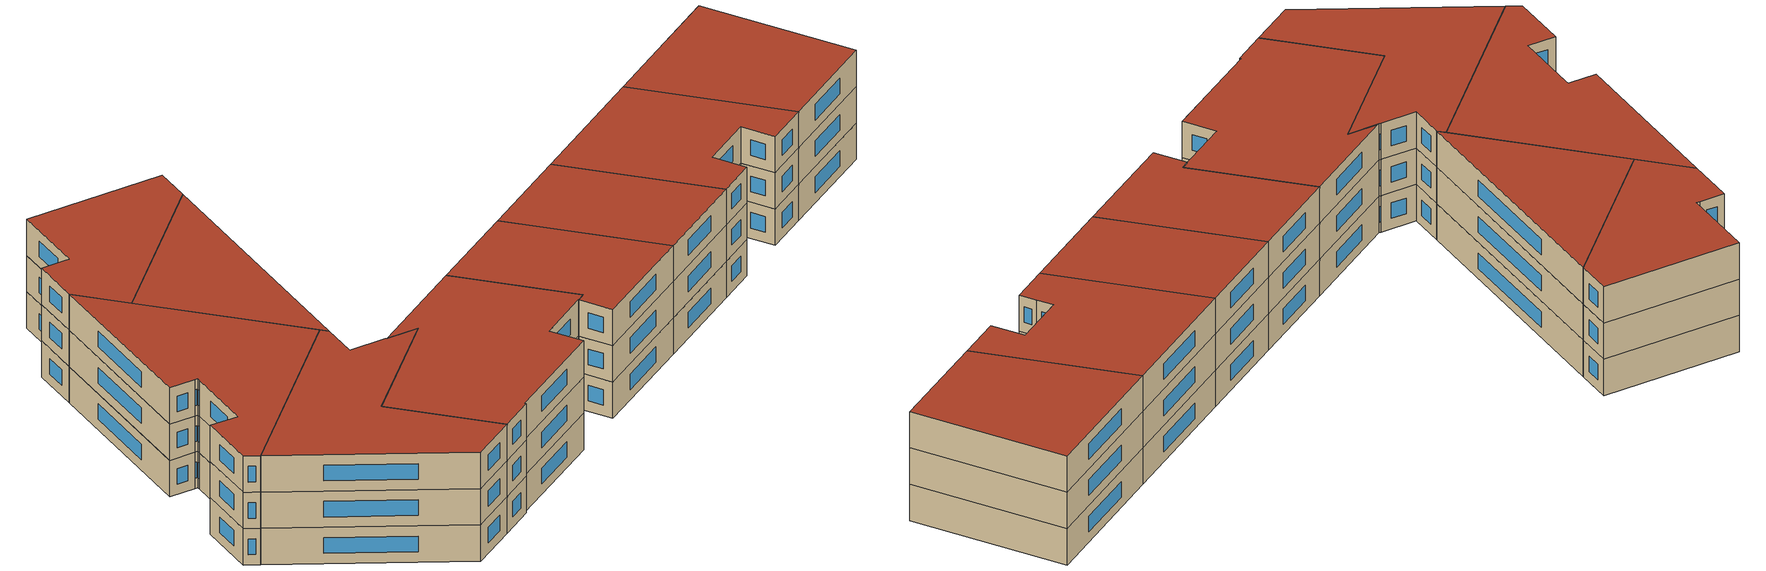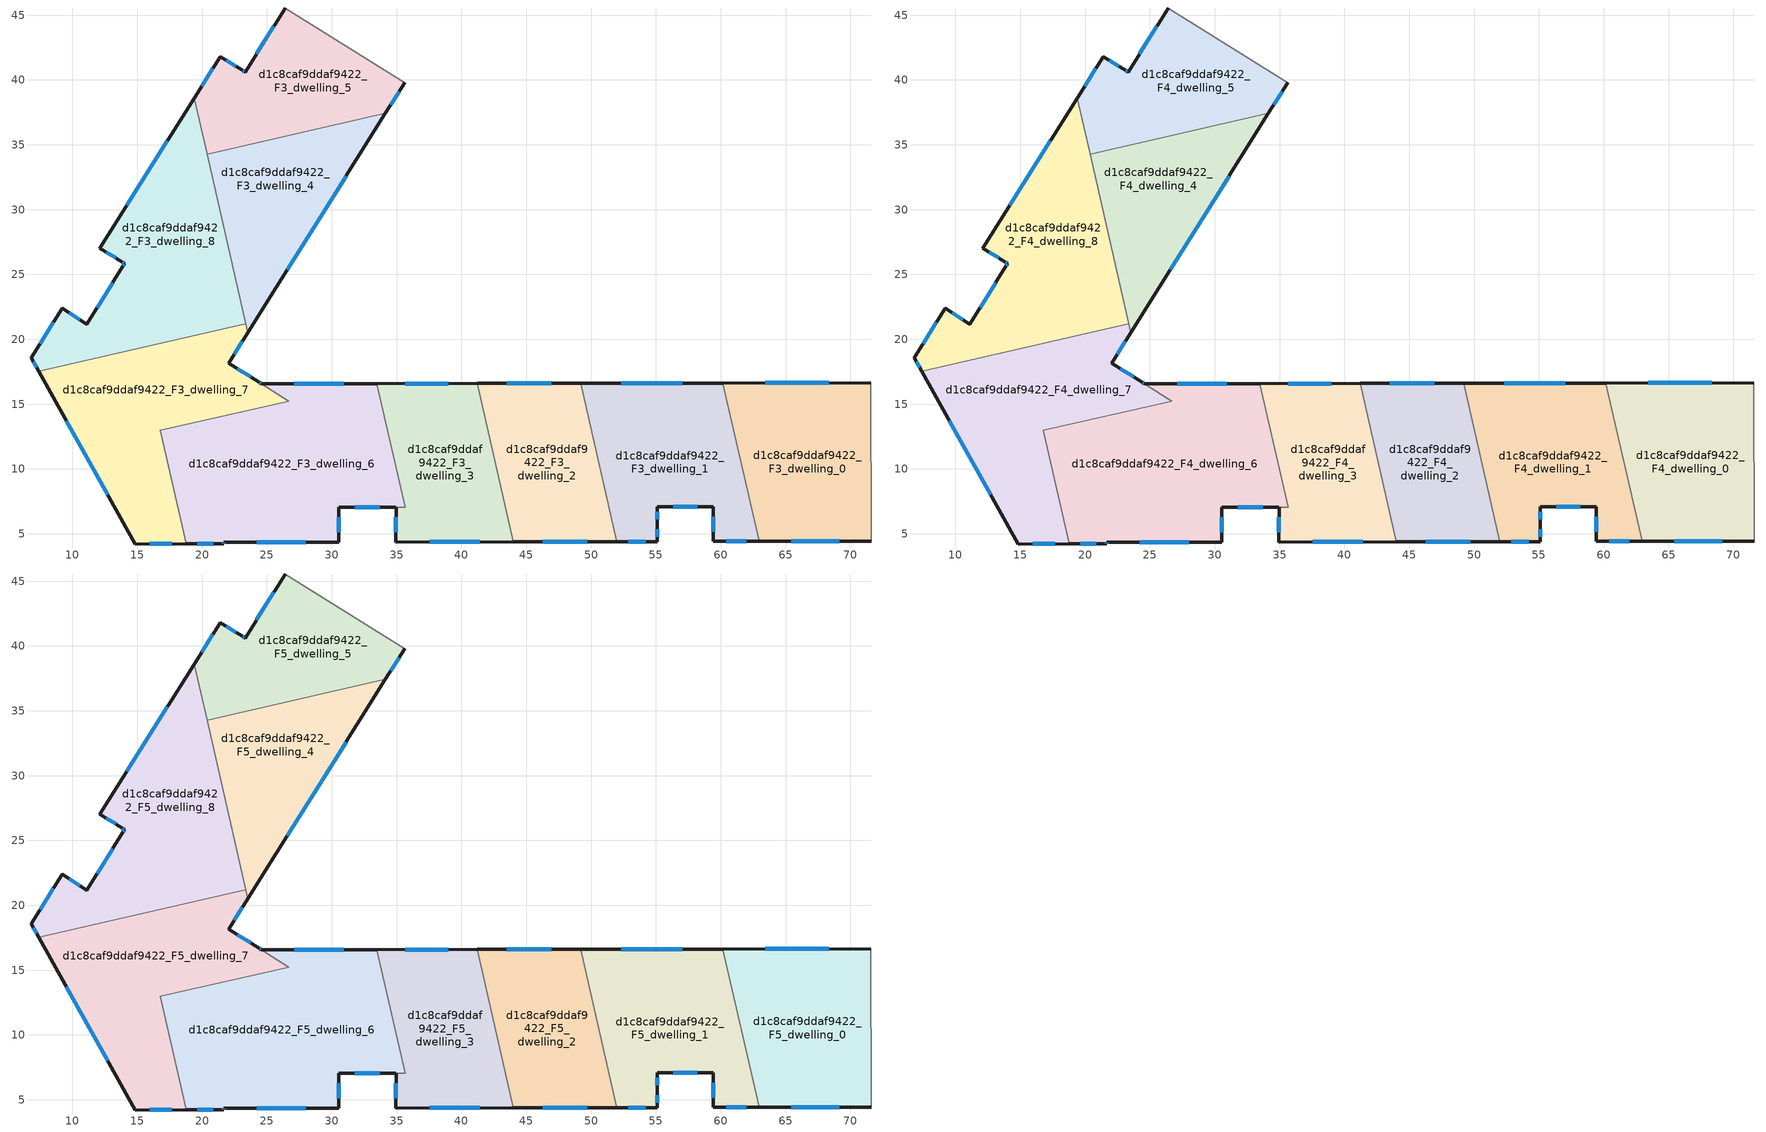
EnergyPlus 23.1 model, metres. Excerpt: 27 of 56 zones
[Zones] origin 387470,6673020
d1c8caf9ddaf9422_F3_dwelling_0
 floor to d1c8caf9ddaf9422_F2_dwelling_0 (EU_floor_Construction): 71.57,16.64 71.6,4.43 62.96,4.41 60.16,16.63 z9
 wall outside (EU_wall_Construction): 71.57,16.64 60.16,16.63 / 62.96,4.41 71.6,4.43 z9:12
 wall to d1c8caf9ddaf9422_F3_dwelling_1 (EU_wall_Construction): 60.16,16.63 62.96,4.41 z9:12
 wall adiabatic (EU_wall_Construction): 71.6,4.43 71.57,16.64 z9:12
 window (EU_Window_Construction): 68.31,16.64 63.42,16.63 / 65.43,4.42 69.13,4.42 z9.86:11.14
d1c8caf9ddaf9422_F3_dwelling_1
 floor to d1c8caf9ddaf9422_F2_dwelling_1 (EU_floor_Construction): 60.16,16.63 62.96,4.41 59.42,4.41 59.42,7.09 55.09,7.08 55.11,5.75 55.11,4.4 51.99,4.4 49.2,16.61 z9
 wall outside (EU_wall_Construction): 51.99,4.4 55.11,4.4 55.11,5.75 55.09,7.08 59.42,7.09 59.42,4.41 62.96,4.41 / 60.16,16.63 49.2,16.61 z9:12
 wall to d1c8caf9ddaf9422_F3_dwelling_2 (EU_wall_Construction): 49.2,16.61 51.99,4.4 z9:12
 window (EU_Window_Construction): 59.42,6.32 59.42,5.17 / 56.33,7.08 58.18,7.09 / 55.1,6.13 55.1,6.7 / 55.11,4.79 55.11,5.37 / 52.88,4.4 54.22,4.4 / 57.03,16.62 52.33,16.61 / 60.43,4.41 61.95,4.41 z9.86:11.14
d1c8caf9ddaf9422_F3_dwelling_2
 floor to d1c8caf9ddaf9422_F2_dwelling_2 (EU_floor_Construction): 49.2,16.61 51.99,4.4 44.01,4.38 41.21,16.59 z9
 wall outside (EU_wall_Construction): 44.01,4.38 51.99,4.4 / 49.2,16.61 41.21,16.59 z9:12
 wall to d1c8caf9ddaf9422_F3_dwelling_3 (EU_wall_Construction): 41.21,16.59 44.01,4.38 z9:12
 window (EU_Window_Construction): 46.29,4.39 49.71,4.39 / 46.92,16.6 43.5,16.6 z9.86:11.14
d1c8caf9ddaf9422_F3_dwelling_3
 floor to d1c8caf9ddaf9422_F2_dwelling_3 (EU_floor_Construction): 41.21,16.59 44.01,4.38 34.95,4.37 34.96,7.05 35.66,7.05 33.47,16.58 z9
 wall outside (EU_wall_Construction): 34.96,7.05 34.95,4.37 44.01,4.38 / 41.21,16.59 33.47,16.58 z9:12
 wall to d1c8caf9ddaf9422_F3_dwelling_6 (EU_wall_Construction): 35.66,7.05 34.96,7.05 / 33.47,16.58 35.65,7.06 z9:12
 window (EU_Window_Construction): 37.54,4.37 41.42,4.38 / 34.95,6.28 34.95,5.13 / 39,16.59 35.69,16.59 z9.86:11.14
d1c8caf9ddaf9422_F3_dwelling_4
 floor to d1c8caf9ddaf9422_F2_dwelling_4 (EU_floor_Construction): 34.14,37.42 23.53,20.52 20.39,34.27 z9
 wall outside (EU_wall_Construction): 23.53,20.52 34.14,37.42 z9:12
 wall to d1c8caf9ddaf9422_F3_dwelling_5 (EU_wall_Construction): 34.14,37.42 20.39,34.27 z9:12
 wall to d1c8caf9ddaf9422_F3_dwelling_8 (EU_wall_Construction): 20.39,34.27 23.38,21.18 z9:12
 wall to d1c8caf9ddaf9422_F3_dwelling_7 (EU_wall_Construction): 23.38,21.18 23.53,20.52 z9:12
 window (EU_Window_Construction): 26.56,25.35 31.11,32.59 z9.86:11.14
d1c8caf9ddaf9422_F3_dwelling_5
 floor to d1c8caf9ddaf9422_F2_dwelling_5 (EU_floor_Construction): 35.61,39.77 34.14,37.42 20.39,34.27 19.4,38.6 21.4,41.8 23.05,40.77 23.31,40.61 26.41,45.55 z9
 wall outside (EU_wall_Construction): 26.41,45.55 23.31,40.61 23.05,40.77 21.4,41.8 19.4,38.6 / 34.14,37.42 35.61,39.77 z9:12
 wall adiabatic (EU_wall_Construction): 35.61,39.77 26.41,45.55 z9:12
 wall to d1c8caf9ddaf9422_F3_dwelling_8 (EU_wall_Construction): 19.4,38.6 20.39,34.27 z9:12
 window (EU_Window_Construction): 22.58,41.06 21.87,41.51 / 23.24,40.65 23.13,40.72 / 25.52,44.14 24.2,42.02 / 34.56,38.09 35.19,39.1 / 20.83,40.89 19.97,39.52 z9.86:11.14
d1c8caf9ddaf9422_F3_dwelling_6
 floor to d1c8caf9ddaf9422_F2_dwelling_6 (EU_floor_Construction): 33.47,16.58 35.65,7.06 34.96,7.05 30.53,7.04 30.54,4.36 21.67,4.35 21.67,4.23 18.79,4.22 16.79,12.97 26.7,15.24 24.58,16.57 z9
 wall outside (EU_wall_Construction): 18.79,4.22 21.67,4.23 21.67,4.35 30.54,4.36 30.53,7.04 34.95,7.05 / 33.47,16.58 24.58,16.57 z9:12
 wall to d1c8caf9ddaf9422_F3_dwelling_7 (EU_wall_Construction): 24.58,16.57 26.7,15.24 16.79,12.97 18.79,4.22 z9:12
 window (EU_Window_Construction): 31.79,7.04 33.69,7.05 / 30.53,5.13 30.53,6.28 / 24.2,4.35 28,4.36 / 21.67,4.26 21.67,4.31 / 19.61,4.22 20.85,4.22 / 30.93,16.58 27.12,16.57 z9.86:11.14
d1c8caf9ddaf9422_F3_dwelling_7
 floor to d1c8caf9ddaf9422_F2_dwelling_7 (EU_floor_Construction): 23.53,20.52 22.05,18.16 24.41,16.67 24.58,16.56 26.7,15.24 16.79,12.97 18.79,4.22 14.83,4.21 7.42,17.53 23.38,21.18 z9
 wall outside (EU_wall_Construction): 7.42,17.53 14.83,4.21 18.79,4.22 / 24.58,16.56 24.41,16.67 22.05,18.16 23.53,20.52 z9:12
 wall to d1c8caf9ddaf9422_F3_dwelling_8 (EU_wall_Construction): 23.38,21.18 7.42,17.53 z9:12
 window (EU_Window_Construction): 15.96,4.22 17.66,4.22 / 9.54,13.73 12.71,8.02 / 22.47,18.83 23.11,19.85 / 23.74,17.1 22.73,17.73 / 24.53,16.59 24.46,16.64 z9.86:11.14
d1c8caf9ddaf9422_F3_dwelling_8
 floor to d1c8caf9ddaf9422_F2_dwelling_8 (EU_floor_Construction): 19.4,38.6 23.38,21.18 7.42,17.53 6.83,18.58 9.22,22.38 11.1,21.18 13.89,25.63 14.03,25.84 13.81,25.98 12.12,27.01 z9
 wall outside (EU_wall_Construction): 19.4,38.6 12.12,27.01 13.81,25.98 14.03,25.84 13.89,25.63 11.1,21.18 9.22,22.38 6.83,18.58 7.42,17.53 z9:12
 window (EU_Window_Construction): 10.57,21.52 9.76,22.04 / 13.09,24.36 11.9,22.45 / 13.99,25.78 13.93,25.69 / 13.87,25.94 13.97,25.88 / 12.61,26.72 13.33,26.27 / 17.32,35.29 14.2,30.33 / 7,18.28 7.25,17.83 / 8.54,21.3 7.51,19.67 z9.86:11.14
d1c8caf9ddaf9422_F4_dwelling_0
 floor to d1c8caf9ddaf9422_F3_dwelling_0 (EU_floor_Construction): 71.57,16.64 71.6,4.43 62.96,4.41 60.16,16.63 z12
 wall outside (EU_wall_Construction): 71.57,16.64 60.16,16.63 / 62.96,4.41 71.6,4.43 z12:15
 wall to d1c8caf9ddaf9422_F4_dwelling_1 (EU_wall_Construction): 60.16,16.63 62.96,4.41 z12:15
 wall adiabatic (EU_wall_Construction): 71.6,4.43 71.57,16.64 z12:15
 window (EU_Window_Construction): 68.31,16.64 63.42,16.63 / 65.43,4.42 69.13,4.42 z12.86:14.14
d1c8caf9ddaf9422_F4_dwelling_1
 floor to d1c8caf9ddaf9422_F3_dwelling_1 (EU_floor_Construction): 60.16,16.63 62.96,4.41 59.42,4.41 59.42,7.09 55.09,7.08 55.11,5.75 55.11,4.4 51.99,4.4 49.2,16.61 z12
 wall outside (EU_wall_Construction): 51.99,4.4 55.11,4.4 55.11,5.75 55.09,7.08 59.42,7.09 59.42,4.41 62.96,4.41 / 60.16,16.63 49.2,16.61 z12:15
 wall to d1c8caf9ddaf9422_F4_dwelling_2 (EU_wall_Construction): 49.2,16.61 51.99,4.4 z12:15
 window (EU_Window_Construction): 59.42,6.32 59.42,5.17 / 56.33,7.08 58.18,7.09 / 55.1,6.13 55.1,6.7 / 55.11,4.79 55.11,5.37 / 52.88,4.4 54.22,4.4 / 57.03,16.62 52.33,16.61 / 60.43,4.41 61.95,4.41 z12.86:14.14
d1c8caf9ddaf9422_F4_dwelling_2
 floor to d1c8caf9ddaf9422_F3_dwelling_2 (EU_floor_Construction): 49.2,16.61 51.99,4.4 44.01,4.38 41.21,16.59 z12
 wall outside (EU_wall_Construction): 44.01,4.38 51.99,4.4 / 49.2,16.61 41.21,16.59 z12:15
 wall to d1c8caf9ddaf9422_F4_dwelling_3 (EU_wall_Construction): 41.21,16.59 44.01,4.38 z12:15
 window (EU_Window_Construction): 46.29,4.39 49.71,4.39 / 46.92,16.6 43.5,16.6 z12.86:14.14
d1c8caf9ddaf9422_F4_dwelling_3
 floor to d1c8caf9ddaf9422_F3_dwelling_3 (EU_floor_Construction): 41.21,16.59 44.01,4.38 34.95,4.37 34.96,7.05 35.66,7.05 33.47,16.58 z12
 wall outside (EU_wall_Construction): 34.96,7.05 34.95,4.37 44.01,4.38 / 41.21,16.59 33.47,16.58 z12:15
 wall to d1c8caf9ddaf9422_F4_dwelling_6 (EU_wall_Construction): 35.66,7.05 34.96,7.05 / 33.47,16.58 35.65,7.06 z12:15
 window (EU_Window_Construction): 37.54,4.37 41.42,4.38 / 34.95,6.28 34.95,5.13 / 39,16.59 35.69,16.59 z12.86:14.14
d1c8caf9ddaf9422_F4_dwelling_4
 floor to d1c8caf9ddaf9422_F3_dwelling_4 (EU_floor_Construction): 34.14,37.42 23.53,20.52 20.39,34.27 z12
 wall outside (EU_wall_Construction): 23.53,20.52 34.14,37.42 z12:15
 wall to d1c8caf9ddaf9422_F4_dwelling_5 (EU_wall_Construction): 34.14,37.42 20.39,34.27 z12:15
 wall to d1c8caf9ddaf9422_F4_dwelling_8 (EU_wall_Construction): 20.39,34.27 23.38,21.18 z12:15
 wall to d1c8caf9ddaf9422_F4_dwelling_7 (EU_wall_Construction): 23.38,21.18 23.53,20.52 z12:15
 window (EU_Window_Construction): 26.56,25.35 31.11,32.59 z12.86:14.14
d1c8caf9ddaf9422_F4_dwelling_5
 floor to d1c8caf9ddaf9422_F3_dwelling_5 (EU_floor_Construction): 35.61,39.77 34.14,37.42 20.39,34.27 19.4,38.6 21.4,41.8 23.05,40.77 23.31,40.61 26.41,45.55 z12
 wall outside (EU_wall_Construction): 26.41,45.55 23.31,40.61 23.05,40.77 21.4,41.8 19.4,38.6 / 34.14,37.42 35.61,39.77 z12:15
 wall adiabatic (EU_wall_Construction): 35.61,39.77 26.41,45.55 z12:15
 wall to d1c8caf9ddaf9422_F4_dwelling_8 (EU_wall_Construction): 19.4,38.6 20.39,34.27 z12:15
 window (EU_Window_Construction): 22.58,41.06 21.87,41.51 / 23.24,40.65 23.13,40.72 / 25.52,44.14 24.2,42.02 / 34.56,38.09 35.19,39.1 / 20.83,40.89 19.97,39.52 z12.86:14.14
d1c8caf9ddaf9422_F4_dwelling_6
 floor to d1c8caf9ddaf9422_F3_dwelling_6 (EU_floor_Construction): 33.47,16.58 35.65,7.06 34.96,7.05 30.53,7.04 30.54,4.36 21.67,4.35 21.67,4.23 18.79,4.22 16.79,12.97 26.7,15.24 24.58,16.57 z12
 wall outside (EU_wall_Construction): 18.79,4.22 21.67,4.23 21.67,4.35 30.54,4.36 30.53,7.04 34.95,7.05 / 33.47,16.58 24.58,16.57 z12:15
 wall to d1c8caf9ddaf9422_F4_dwelling_7 (EU_wall_Construction): 24.58,16.57 26.7,15.24 16.79,12.97 18.79,4.22 z12:15
 window (EU_Window_Construction): 31.79,7.04 33.69,7.05 / 30.53,5.13 30.53,6.28 / 24.2,4.35 28,4.36 / 21.67,4.26 21.67,4.31 / 19.61,4.22 20.85,4.22 / 30.93,16.58 27.12,16.57 z12.86:14.14
d1c8caf9ddaf9422_F4_dwelling_7
 floor to d1c8caf9ddaf9422_F3_dwelling_7 (EU_floor_Construction): 23.53,20.52 22.05,18.16 24.41,16.67 24.58,16.56 26.7,15.24 16.79,12.97 18.79,4.22 14.83,4.21 7.42,17.53 23.38,21.18 z12
 wall outside (EU_wall_Construction): 7.42,17.53 14.83,4.21 18.79,4.22 / 24.58,16.56 24.41,16.67 22.05,18.16 23.53,20.52 z12:15
 wall to d1c8caf9ddaf9422_F4_dwelling_8 (EU_wall_Construction): 23.38,21.18 7.42,17.53 z12:15
 window (EU_Window_Construction): 15.96,4.22 17.66,4.22 / 9.54,13.73 12.71,8.02 / 22.47,18.83 23.11,19.85 / 23.74,17.1 22.73,17.73 / 24.53,16.59 24.46,16.64 z12.86:14.14
d1c8caf9ddaf9422_F4_dwelling_8
 floor to d1c8caf9ddaf9422_F3_dwelling_8 (EU_floor_Construction): 19.4,38.6 23.38,21.18 7.42,17.53 6.83,18.58 9.22,22.38 11.1,21.18 13.89,25.63 14.03,25.84 13.81,25.98 12.12,27.01 z12
 wall outside (EU_wall_Construction): 19.4,38.6 12.12,27.01 13.81,25.98 14.03,25.84 13.89,25.63 11.1,21.18 9.22,22.38 6.83,18.58 7.42,17.53 z12:15
 window (EU_Window_Construction): 10.57,21.52 9.76,22.04 / 13.09,24.36 11.9,22.45 / 13.99,25.78 13.93,25.69 / 13.87,25.94 13.97,25.88 / 12.61,26.72 13.33,26.27 / 17.32,35.29 14.2,30.33 / 7,18.28 7.25,17.83 / 8.54,21.3 7.51,19.67 z12.86:14.14
d1c8caf9ddaf9422_F5_dwelling_0
 floor to d1c8caf9ddaf9422_F4_dwelling_0 (EU_floor_Construction): 71.57,16.64 71.6,4.43 62.96,4.41 60.16,16.63 z15
 wall outside (EU_wall_Construction): 71.57,16.64 60.16,16.63 / 62.96,4.41 71.6,4.43 z15:18
 wall to d1c8caf9ddaf9422_F5_dwelling_1 (EU_wall_Construction): 60.16,16.63 62.96,4.41 z15:18
 wall adiabatic (EU_wall_Construction): 71.6,4.43 71.57,16.64 z15:18
 window (EU_Window_Construction): 68.31,16.64 63.42,16.63 / 65.43,4.42 69.13,4.42 z15.86:17.14
 roof outside (EU_roof_Construction): 71.6,4.43 71.57,16.64 60.16,16.63 62.96,4.41 z18
d1c8caf9ddaf9422_F5_dwelling_1
 floor to d1c8caf9ddaf9422_F4_dwelling_1 (EU_floor_Construction): 60.16,16.63 62.96,4.41 59.42,4.41 59.42,7.09 55.09,7.08 55.11,5.75 55.11,4.4 51.99,4.4 49.2,16.61 z15
 wall outside (EU_wall_Construction): 51.99,4.4 55.11,4.4 55.11,5.75 55.09,7.08 59.42,7.09 59.42,4.41 62.96,4.41 / 60.16,16.63 49.2,16.61 z15:18
 wall to d1c8caf9ddaf9422_F5_dwelling_2 (EU_wall_Construction): 49.2,16.61 51.99,4.4 z15:18
 window (EU_Window_Construction): 59.42,6.32 59.42,5.17 / 56.33,7.08 58.18,7.09 / 55.1,6.13 55.1,6.7 / 55.11,4.79 55.11,5.37 / 52.88,4.4 54.22,4.4 / 57.03,16.62 52.33,16.61 / 60.43,4.41 61.95,4.41 z15.86:17.14
 roof outside (EU_roof_Construction): 62.96,4.41 60.16,16.63 49.2,16.61 51.99,4.4 55.11,4.4 55.11,5.75 55.09,7.08 59.42,7.09 59.42,4.41 z18
d1c8caf9ddaf9422_F5_dwelling_2
 floor to d1c8caf9ddaf9422_F4_dwelling_2 (EU_floor_Construction): 49.2,16.61 51.99,4.4 44.01,4.38 41.21,16.59 z15
 wall outside (EU_wall_Construction): 44.01,4.38 51.99,4.4 / 49.2,16.61 41.21,16.59 z15:18
 wall to d1c8caf9ddaf9422_F5_dwelling_3 (EU_wall_Construction): 41.21,16.59 44.01,4.38 z15:18
 window (EU_Window_Construction): 46.29,4.39 49.71,4.39 / 46.92,16.6 43.5,16.6 z15.86:17.14
 roof outside (EU_roof_Construction): 51.99,4.4 49.2,16.61 41.21,16.59 44.01,4.38 z18
d1c8caf9ddaf9422_F5_dwelling_3
 floor to d1c8caf9ddaf9422_F4_dwelling_3 (EU_floor_Construction): 41.21,16.59 44.01,4.38 34.95,4.37 34.96,7.05 35.66,7.05 33.47,16.58 z15
 wall outside (EU_wall_Construction): 34.96,7.05 34.95,4.37 44.01,4.38 / 41.21,16.59 33.47,16.58 z15:18
 wall to d1c8caf9ddaf9422_F5_dwelling_6 (EU_wall_Construction): 35.66,7.05 34.96,7.05 / 33.47,16.58 35.65,7.06 z15:18
 window (EU_Window_Construction): 37.54,4.37 41.42,4.38 / 34.95,6.28 34.95,5.13 / 39,16.59 35.69,16.59 z15.86:17.14
 roof outside (EU_roof_Construction): 44.01,4.38 41.21,16.59 33.47,16.58 35.66,7.05 34.96,7.05 34.95,4.37 z18
d1c8caf9ddaf9422_F5_dwelling_4
 floor to d1c8caf9ddaf9422_F4_dwelling_4 (EU_floor_Construction): 34.14,37.42 23.53,20.52 20.39,34.27 z15
 wall outside (EU_wall_Construction): 23.53,20.52 34.14,37.42 z15:18
 wall to d1c8caf9ddaf9422_F5_dwelling_5 (EU_wall_Construction): 34.14,37.42 20.39,34.27 z15:18
 wall to d1c8caf9ddaf9422_F5_dwelling_8 (EU_wall_Construction): 20.39,34.27 23.38,21.18 z15:18
 wall to d1c8caf9ddaf9422_F5_dwelling_7 (EU_wall_Construction): 23.38,21.18 23.53,20.52 z15:18
 window (EU_Window_Construction): 26.56,25.35 31.11,32.59 z15.86:17.14
 roof outside (EU_roof_Construction): 23.53,20.52 34.14,37.42 20.39,34.27 z18
d1c8caf9ddaf9422_F5_dwelling_5
 floor to d1c8caf9ddaf9422_F4_dwelling_5 (EU_floor_Construction): 35.61,39.77 34.14,37.42 20.39,34.27 19.4,38.6 21.4,41.8 23.05,40.77 23.31,40.61 26.41,45.55 z15
 wall outside (EU_wall_Construction): 26.41,45.55 23.31,40.61 23.05,40.77 21.4,41.8 19.4,38.6 / 34.14,37.42 35.61,39.77 z15:18
 wall adiabatic (EU_wall_Construction): 35.61,39.77 26.41,45.55 z15:18
 wall to d1c8caf9ddaf9422_F5_dwelling_8 (EU_wall_Construction): 19.4,38.6 20.39,34.27 z15:18
 window (EU_Window_Construction): 22.58,41.06 21.87,41.51 / 23.24,40.65 23.13,40.72 / 25.52,44.14 24.2,42.02 / 34.56,38.09 35.19,39.1 / 20.83,40.89 19.97,39.52 z15.86:17.14
 roof outside (EU_roof_Construction): 34.14,37.42 35.61,39.77 26.41,45.55 23.31,40.61 23.05,40.77 21.4,41.8 19.4,38.6 20.39,34.27 z18
d1c8caf9ddaf9422_F5_dwelling_6
 floor to d1c8caf9ddaf9422_F4_dwelling_6 (EU_floor_Construction): 33.47,16.58 35.65,7.06 34.96,7.05 30.53,7.04 30.54,4.36 21.67,4.35 21.67,4.23 18.79,4.22 16.79,12.97 26.7,15.24 24.58,16.57 z15
 wall outside (EU_wall_Construction): 18.79,4.22 21.67,4.23 21.67,4.35 30.54,4.36 30.53,7.04 34.95,7.05 / 33.47,16.58 24.58,16.57 z15:18
 wall to d1c8caf9ddaf9422_F5_dwelling_7 (EU_wall_Construction): 24.58,16.57 26.7,15.24 16.79,12.97 18.79,4.22 z15:18
 window (EU_Window_Construction): 31.79,7.04 33.69,7.05 / 30.53,5.13 30.53,6.28 / 24.2,4.35 28,4.36 / 21.67,4.26 21.67,4.31 / 19.61,4.22 20.85,4.22 / 30.93,16.58 27.12,16.57 z15.86:17.14
 roof outside (EU_roof_Construction): 35.66,7.05 33.47,16.58 24.58,16.57 26.7,15.24 16.79,12.97 18.79,4.22 21.67,4.23 21.67,4.35 30.54,4.36 30.53,7.04 z18
d1c8caf9ddaf9422_F5_dwelling_7
 floor to d1c8caf9ddaf9422_F4_dwelling_7 (EU_floor_Construction): 23.53,20.52 22.05,18.16 24.41,16.67 24.58,16.56 26.7,15.24 16.79,12.97 18.79,4.22 14.83,4.21 7.42,17.53 23.38,21.18 z15
 wall outside (EU_wall_Construction): 7.42,17.53 14.83,4.21 18.79,4.22 / 24.58,16.56 24.41,16.67 22.05,18.16 23.53,20.52 z15:18
 wall to d1c8caf9ddaf9422_F5_dwelling_8 (EU_wall_Construction): 23.38,21.18 7.42,17.53 z15:18
 window (EU_Window_Construction): 15.96,4.22 17.66,4.22 / 9.54,13.73 12.71,8.02 / 22.47,18.83 23.11,19.85 / 23.74,17.1 22.73,17.73 / 24.53,16.59 24.46,16.64 z15.86:17.14
 roof outside (EU_roof_Construction): 18.79,4.22 16.79,12.97 26.7,15.24 24.58,16.56 24.41,16.67 22.05,18.16 23.53,20.52 23.38,21.18 7.42,17.53 14.83,4.21 z18
d1c8caf9ddaf9422_F5_dwelling_8
 floor to d1c8caf9ddaf9422_F4_dwelling_8 (EU_floor_Construction): 19.4,38.6 23.38,21.18 7.42,17.53 6.83,18.58 9.22,22.38 11.1,21.18 13.89,25.63 14.03,25.84 13.81,25.98 12.12,27.01 z15
 wall outside (EU_wall_Construction): 19.4,38.6 12.12,27.01 13.81,25.98 14.03,25.84 13.89,25.63 11.1,21.18 9.22,22.38 6.83,18.58 7.42,17.53 z15:18
 window (EU_Window_Construction): 10.57,21.52 9.76,22.04 / 13.09,24.36 11.9,22.45 / 13.99,25.78 13.93,25.69 / 13.87,25.94 13.97,25.88 / 12.61,26.72 13.33,26.27 / 17.32,35.29 14.2,30.33 / 7,18.28 7.25,17.83 / 8.54,21.3 7.51,19.67 z15.86:17.14
 roof outside (EU_roof_Construction): 23.38,21.18 19.4,38.6 12.12,27.01 13.81,25.98 14.03,25.84 13.89,25.63 11.1,21.18 9.22,22.38 6.83,18.58 7.42,17.53 z18
[Building]
EU S2 Campaign: North Axis=0; Terrain=City; Solar Distribution=FullExterior
[Site:Location]
Helsinki-Vantaa.AP: Latitude=60.317; Longitude=24.963; Time Zone=2; Elevation=54.6
[SizingPeriod:WeatherFileDays]
AnnualSizingPeriod: Begin Month=1; Begin Day of Month=1; End Month=12; End Day of Month=31; Day of Week for Start Day=Monday; Use Weather File Daylight Saving Period=No; Use Weather File Rain and Snow Indicators=No
[MATERIAL]
EU_InternalMass_Material: Roughness=MediumRough; Thickness=0.1; Conductivity=1; Density=1800; Specific Heat=900; Thermal Absorptance=0.9; Solar Absorptance=0.7; Visible Absorptance=0.7
[MATERIAL:NOMASS] Roughness=MediumRough; Thermal Absorptance=0.9; Solar Absorptance=0.7; Visible Absorptance=0.7
Name | Thermal Resistance
EU_wall_NoMass | 5.91765
EU_roof_NoMass | 11.1778
EU_floor_NoMass | 6.2875
[WINDOWMATERIAL:SIMPLEGLAZINGSYSTEM]
EU_Window_SimpleGlazing: UFactor=0.994035; Solar Heat Gain Coefficient=0.7; Visible Transmittance=0.7
[CONSTRUCTION]
EU_wall_Construction: EU_wall_NoMass
EU_roof_Construction: EU_roof_NoMass
EU_floor_Construction: EU_floor_NoMass
EU_Window_Construction: EU_Window_SimpleGlazing
EU_InternalMass_Construction: EU_InternalMass_Material
[ZONE] Type=1; Multiplier=1; Ceiling Height=autocalculate; Floor Area=autocalculate; Part of Total Floor Area=Yes
Name | Volume
d1c8caf9ddaf9422_F3_dwelling_0; d1c8caf9ddaf9422_F4_dwelling_0; d1c8caf9ddaf9422_F5_dwelling_0 | 367.189
d1c8caf9ddaf9422_F3_dwelling_1; d1c8caf9ddaf9422_F4_dwelling_1; d1c8caf9ddaf9422_F5_dwelling_1 | 367.179
d1c8caf9ddaf9422_F3_dwelling_2; d1c8caf9ddaf9422_F4_dwelling_2; d1c8caf9ddaf9422_F5_dwelling_2 | 292.647
d1c8caf9ddaf9422_F3_dwelling_3; d1c8caf9ddaf9422_F4_dwelling_3; d1c8caf9ddaf9422_F5_dwelling_3 | 291.782
d1c8caf9ddaf9422_F3_dwelling_4; d1c8caf9ddaf9422_F4_dwelling_4; d1c8caf9ddaf9422_F5_dwelling_4 | 298.419
d1c8caf9ddaf9422_F3_dwelling_5; d1c8caf9ddaf9422_F4_dwelling_5; d1c8caf9ddaf9422_F5_dwelling_5 | 298.395
d1c8caf9ddaf9422_F3_dwelling_6; d1c8caf9ddaf9422_F4_dwelling_6; d1c8caf9ddaf9422_F5_dwelling_6 | 525.774
d1c8caf9ddaf9422_F3_dwelling_7; d1c8caf9ddaf9422_F4_dwelling_7; d1c8caf9ddaf9422_F5_dwelling_7 | 423.636
d1c8caf9ddaf9422_F3_dwelling_8; d1c8caf9ddaf9422_F4_dwelling_8; d1c8caf9ddaf9422_F5_dwelling_8 | 439.623
[INTERNALMASS] Construction=EU_InternalMass_Construction
Name | Zone or ZoneList | Surface Area
d1c8caf9ddaf9422_F3_dwelling_0_EU_InternalMass | d1c8caf9ddaf9422_F3_dwelling_0 | 122.396
d1c8caf9ddaf9422_F3_dwelling_1_EU_InternalMass | d1c8caf9ddaf9422_F3_dwelling_1 | 122.393
d1c8caf9ddaf9422_F3_dwelling_2_EU_InternalMass | d1c8caf9ddaf9422_F3_dwelling_2 | 97.5513
d1c8caf9ddaf9422_F3_dwelling_3_EU_InternalMass | d1c8caf9ddaf9422_F3_dwelling_3 | 97.2585
d1c8caf9ddaf9422_F3_dwelling_4_EU_InternalMass | d1c8caf9ddaf9422_F3_dwelling_4 | 99.4761
d1c8caf9ddaf9422_F3_dwelling_5_EU_InternalMass | d1c8caf9ddaf9422_F3_dwelling_5 | 99.4661
d1c8caf9ddaf9422_F3_dwelling_6_EU_InternalMass | d1c8caf9ddaf9422_F3_dwelling_6 | 175.265
d1c8caf9ddaf9422_F3_dwelling_7_EU_InternalMass | d1c8caf9ddaf9422_F3_dwelling_7 | 141.212
d1c8caf9ddaf9422_F3_dwelling_8_EU_InternalMass | d1c8caf9ddaf9422_F3_dwelling_8 | 146.54
d1c8caf9ddaf9422_F4_dwelling_0_EU_InternalMass | d1c8caf9ddaf9422_F4_dwelling_0 | 122.396
d1c8caf9ddaf9422_F4_dwelling_1_EU_InternalMass | d1c8caf9ddaf9422_F4_dwelling_1 | 122.393
d1c8caf9ddaf9422_F4_dwelling_2_EU_InternalMass | d1c8caf9ddaf9422_F4_dwelling_2 | 97.5513
d1c8caf9ddaf9422_F4_dwelling_3_EU_InternalMass | d1c8caf9ddaf9422_F4_dwelling_3 | 97.2585
d1c8caf9ddaf9422_F4_dwelling_4_EU_InternalMass | d1c8caf9ddaf9422_F4_dwelling_4 | 99.4761
d1c8caf9ddaf9422_F4_dwelling_5_EU_InternalMass | d1c8caf9ddaf9422_F4_dwelling_5 | 99.4661
d1c8caf9ddaf9422_F4_dwelling_6_EU_InternalMass | d1c8caf9ddaf9422_F4_dwelling_6 | 175.265
d1c8caf9ddaf9422_F4_dwelling_7_EU_InternalMass | d1c8caf9ddaf9422_F4_dwelling_7 | 141.212
d1c8caf9ddaf9422_F4_dwelling_8_EU_InternalMass | d1c8caf9ddaf9422_F4_dwelling_8 | 146.54
d1c8caf9ddaf9422_F5_dwelling_0_EU_InternalMass | d1c8caf9ddaf9422_F5_dwelling_0 | 122.396
d1c8caf9ddaf9422_F5_dwelling_1_EU_InternalMass | d1c8caf9ddaf9422_F5_dwelling_1 | 122.393
d1c8caf9ddaf9422_F5_dwelling_2_EU_InternalMass | d1c8caf9ddaf9422_F5_dwelling_2 | 97.5513
d1c8caf9ddaf9422_F5_dwelling_3_EU_InternalMass | d1c8caf9ddaf9422_F5_dwelling_3 | 97.2585
d1c8caf9ddaf9422_F5_dwelling_4_EU_InternalMass | d1c8caf9ddaf9422_F5_dwelling_4 | 99.4761
d1c8caf9ddaf9422_F5_dwelling_5_EU_InternalMass | d1c8caf9ddaf9422_F5_dwelling_5 | 99.4661
d1c8caf9ddaf9422_F5_dwelling_6_EU_InternalMass | d1c8caf9ddaf9422_F5_dwelling_6 | 175.265
d1c8caf9ddaf9422_F5_dwelling_7_EU_InternalMass | d1c8caf9ddaf9422_F5_dwelling_7 | 141.212
d1c8caf9ddaf9422_F5_dwelling_8_EU_InternalMass | d1c8caf9ddaf9422_F5_dwelling_8 | 146.54
[OTHEREQUIPMENT] Fuel Type=Electricity; Design Level Calculation Method=Watts/Area; Power per Zone Floor Area=1; Fraction Latent=0; Fraction Radiant=0; Fraction Lost=0; Carbon Dioxide Generation Rate=0; EndUse Subcategory=EU_Step8_InternalGains
Name | Zone or ZoneList or Space or SpaceList | Schedule
EU_Step8_InternalGain_d1c8caf9ddaf9422_F3_dwelling_0_f000 | d1c8caf9ddaf9422_F3_dwelling_0 | EU_Step8_GainSchedule_d1c8caf9ddaf9422_F3_dwelling_0_f000
EU_Step8_InternalGain_d1c8caf9ddaf9422_F3_dwelling_1_f000 | d1c8caf9ddaf9422_F3_dwelling_1 | EU_Step8_GainSchedule_d1c8caf9ddaf9422_F3_dwelling_1_f000
EU_Step8_InternalGain_d1c8caf9ddaf9422_F3_dwelling_2_f000 | d1c8caf9ddaf9422_F3_dwelling_2 | EU_Step8_GainSchedule_d1c8caf9ddaf9422_F3_dwelling_2_f000
EU_Step8_InternalGain_d1c8caf9ddaf9422_F3_dwelling_3_f000 | d1c8caf9ddaf9422_F3_dwelling_3 | EU_Step8_GainSchedule_d1c8caf9ddaf9422_F3_dwelling_3_f000
EU_Step8_InternalGain_d1c8caf9ddaf9422_F3_dwelling_4_f000 | d1c8caf9ddaf9422_F3_dwelling_4 | EU_Step8_GainSchedule_d1c8caf9ddaf9422_F3_dwelling_4_f000
EU_Step8_InternalGain_d1c8caf9ddaf9422_F3_dwelling_5_f000 | d1c8caf9ddaf9422_F3_dwelling_5 | EU_Step8_GainSchedule_d1c8caf9ddaf9422_F3_dwelling_5_f000
EU_Step8_InternalGain_d1c8caf9ddaf9422_F3_dwelling_6_f000 | d1c8caf9ddaf9422_F3_dwelling_6 | EU_Step8_GainSchedule_d1c8caf9ddaf9422_F3_dwelling_6_f000
EU_Step8_InternalGain_d1c8caf9ddaf9422_F3_dwelling_7_f000 | d1c8caf9ddaf9422_F3_dwelling_7 | EU_Step8_GainSchedule_d1c8caf9ddaf9422_F3_dwelling_7_f000
EU_Step8_InternalGain_d1c8caf9ddaf9422_F3_dwelling_8_f000 | d1c8caf9ddaf9422_F3_dwelling_8 | EU_Step8_GainSchedule_d1c8caf9ddaf9422_F3_dwelling_8_f000
EU_Step8_InternalGain_d1c8caf9ddaf9422_F4_dwelling_0_f000 | d1c8caf9ddaf9422_F4_dwelling_0 | EU_Step8_GainSchedule_d1c8caf9ddaf9422_F4_dwelling_0_f000
EU_Step8_InternalGain_d1c8caf9ddaf9422_F4_dwelling_1_f000 | d1c8caf9ddaf9422_F4_dwelling_1 | EU_Step8_GainSchedule_d1c8caf9ddaf9422_F4_dwelling_1_f000
EU_Step8_InternalGain_d1c8caf9ddaf9422_F4_dwelling_2_f000 | d1c8caf9ddaf9422_F4_dwelling_2 | EU_Step8_GainSchedule_d1c8caf9ddaf9422_F4_dwelling_2_f000
EU_Step8_InternalGain_d1c8caf9ddaf9422_F4_dwelling_3_f000 | d1c8caf9ddaf9422_F4_dwelling_3 | EU_Step8_GainSchedule_d1c8caf9ddaf9422_F4_dwelling_3_f000
EU_Step8_InternalGain_d1c8caf9ddaf9422_F4_dwelling_4_f000 | d1c8caf9ddaf9422_F4_dwelling_4 | EU_Step8_GainSchedule_d1c8caf9ddaf9422_F4_dwelling_4_f000
EU_Step8_InternalGain_d1c8caf9ddaf9422_F4_dwelling_5_f000 | d1c8caf9ddaf9422_F4_dwelling_5 | EU_Step8_GainSchedule_d1c8caf9ddaf9422_F4_dwelling_5_f000
EU_Step8_InternalGain_d1c8caf9ddaf9422_F4_dwelling_6_f000 | d1c8caf9ddaf9422_F4_dwelling_6 | EU_Step8_GainSchedule_d1c8caf9ddaf9422_F4_dwelling_6_f000
EU_Step8_InternalGain_d1c8caf9ddaf9422_F4_dwelling_7_f000 | d1c8caf9ddaf9422_F4_dwelling_7 | EU_Step8_GainSchedule_d1c8caf9ddaf9422_F4_dwelling_7_f000
EU_Step8_InternalGain_d1c8caf9ddaf9422_F4_dwelling_8_f000 | d1c8caf9ddaf9422_F4_dwelling_8 | EU_Step8_GainSchedule_d1c8caf9ddaf9422_F4_dwelling_8_f000
EU_Step8_InternalGain_d1c8caf9ddaf9422_F5_dwelling_0_f000 | d1c8caf9ddaf9422_F5_dwelling_0 | EU_Step8_GainSchedule_d1c8caf9ddaf9422_F5_dwelling_0_f000
EU_Step8_InternalGain_d1c8caf9ddaf9422_F5_dwelling_1_f000 | d1c8caf9ddaf9422_F5_dwelling_1 | EU_Step8_GainSchedule_d1c8caf9ddaf9422_F5_dwelling_1_f000
EU_Step8_InternalGain_d1c8caf9ddaf9422_F5_dwelling_2_f000 | d1c8caf9ddaf9422_F5_dwelling_2 | EU_Step8_GainSchedule_d1c8caf9ddaf9422_F5_dwelling_2_f000
EU_Step8_InternalGain_d1c8caf9ddaf9422_F5_dwelling_3_f000 | d1c8caf9ddaf9422_F5_dwelling_3 | EU_Step8_GainSchedule_d1c8caf9ddaf9422_F5_dwelling_3_f000
EU_Step8_InternalGain_d1c8caf9ddaf9422_F5_dwelling_4_f000 | d1c8caf9ddaf9422_F5_dwelling_4 | EU_Step8_GainSchedule_d1c8caf9ddaf9422_F5_dwelling_4_f000
EU_Step8_InternalGain_d1c8caf9ddaf9422_F5_dwelling_5_f000 | d1c8caf9ddaf9422_F5_dwelling_5 | EU_Step8_GainSchedule_d1c8caf9ddaf9422_F5_dwelling_5_f000
EU_Step8_InternalGain_d1c8caf9ddaf9422_F5_dwelling_6_f000 | d1c8caf9ddaf9422_F5_dwelling_6 | EU_Step8_GainSchedule_d1c8caf9ddaf9422_F5_dwelling_6_f000
EU_Step8_InternalGain_d1c8caf9ddaf9422_F5_dwelling_7_f000 | d1c8caf9ddaf9422_F5_dwelling_7 | EU_Step8_GainSchedule_d1c8caf9ddaf9422_F5_dwelling_7_f000
EU_Step8_InternalGain_d1c8caf9ddaf9422_F5_dwelling_8_f000 | d1c8caf9ddaf9422_F5_dwelling_8 | EU_Step8_GainSchedule_d1c8caf9ddaf9422_F5_dwelling_8_f000
[ZONEVENTILATION:DESIGNFLOWRATE] Schedule=EU_AlwaysOn; Design Flow Rate Calculation Method=AirChanges/Hour; Air Changes per Hour=0.596421; Ventilation Type=Natural; Fan Pressure Rise=0; Fan Total Efficiency=1; Constant Term Coefficient=1; Temperature Term Coefficient=0; Velocity Term Coefficient=0; Velocity Squared Term Coefficient=0; Minimum Indoor Temperature=-100; Maximum Indoor Temperature=100; Delta Temperature=-100; Minimum Outdoor Temperature=-100; Maximum Outdoor Temperature=100; Maximum Wind Speed=40
Name | Zone or ZoneList or Space or SpaceList
EU_ConstantAir_d1c8caf9ddaf9422_F3_dwelling_0 | d1c8caf9ddaf9422_F3_dwelling_0
EU_ConstantAir_d1c8caf9ddaf9422_F3_dwelling_1 | d1c8caf9ddaf9422_F3_dwelling_1
EU_ConstantAir_d1c8caf9ddaf9422_F3_dwelling_2 | d1c8caf9ddaf9422_F3_dwelling_2
EU_ConstantAir_d1c8caf9ddaf9422_F3_dwelling_3 | d1c8caf9ddaf9422_F3_dwelling_3
EU_ConstantAir_d1c8caf9ddaf9422_F3_dwelling_4 | d1c8caf9ddaf9422_F3_dwelling_4
EU_ConstantAir_d1c8caf9ddaf9422_F3_dwelling_5 | d1c8caf9ddaf9422_F3_dwelling_5
EU_ConstantAir_d1c8caf9ddaf9422_F3_dwelling_6 | d1c8caf9ddaf9422_F3_dwelling_6
EU_ConstantAir_d1c8caf9ddaf9422_F3_dwelling_7 | d1c8caf9ddaf9422_F3_dwelling_7
EU_ConstantAir_d1c8caf9ddaf9422_F3_dwelling_8 | d1c8caf9ddaf9422_F3_dwelling_8
EU_ConstantAir_d1c8caf9ddaf9422_F4_dwelling_0 | d1c8caf9ddaf9422_F4_dwelling_0
EU_ConstantAir_d1c8caf9ddaf9422_F4_dwelling_1 | d1c8caf9ddaf9422_F4_dwelling_1
EU_ConstantAir_d1c8caf9ddaf9422_F4_dwelling_2 | d1c8caf9ddaf9422_F4_dwelling_2
EU_ConstantAir_d1c8caf9ddaf9422_F4_dwelling_3 | d1c8caf9ddaf9422_F4_dwelling_3
EU_ConstantAir_d1c8caf9ddaf9422_F4_dwelling_4 | d1c8caf9ddaf9422_F4_dwelling_4
EU_ConstantAir_d1c8caf9ddaf9422_F4_dwelling_5 | d1c8caf9ddaf9422_F4_dwelling_5
EU_ConstantAir_d1c8caf9ddaf9422_F4_dwelling_6 | d1c8caf9ddaf9422_F4_dwelling_6
EU_ConstantAir_d1c8caf9ddaf9422_F4_dwelling_7 | d1c8caf9ddaf9422_F4_dwelling_7
EU_ConstantAir_d1c8caf9ddaf9422_F4_dwelling_8 | d1c8caf9ddaf9422_F4_dwelling_8
EU_ConstantAir_d1c8caf9ddaf9422_F5_dwelling_0 | d1c8caf9ddaf9422_F5_dwelling_0
EU_ConstantAir_d1c8caf9ddaf9422_F5_dwelling_1 | d1c8caf9ddaf9422_F5_dwelling_1
EU_ConstantAir_d1c8caf9ddaf9422_F5_dwelling_2 | d1c8caf9ddaf9422_F5_dwelling_2
EU_ConstantAir_d1c8caf9ddaf9422_F5_dwelling_3 | d1c8caf9ddaf9422_F5_dwelling_3
EU_ConstantAir_d1c8caf9ddaf9422_F5_dwelling_4 | d1c8caf9ddaf9422_F5_dwelling_4
EU_ConstantAir_d1c8caf9ddaf9422_F5_dwelling_5 | d1c8caf9ddaf9422_F5_dwelling_5
EU_ConstantAir_d1c8caf9ddaf9422_F5_dwelling_6 | d1c8caf9ddaf9422_F5_dwelling_6
EU_ConstantAir_d1c8caf9ddaf9422_F5_dwelling_7 | d1c8caf9ddaf9422_F5_dwelling_7
EU_ConstantAir_d1c8caf9ddaf9422_F5_dwelling_8 | d1c8caf9ddaf9422_F5_dwelling_8
[HVACTEMPLATE:THERMOSTAT] Constant Heating Setpoint=20; Constant Cooling Setpoint=50
EU_HeatOnly_d1c8caf9ddaf9422_F0_dwelling_3; EU_HeatOnly_d1c8caf9ddaf9422_F0_dwelling_4; EU_HeatOnly_d1c8caf9ddaf9422_F0_dwelling_5; EU_HeatOnly_d1c8caf9ddaf9422_F0_dwelling_6; EU_HeatOnly_d1c8caf9ddaf9422_F0_dwelling_7; EU_HeatOnly_d1c8caf9ddaf9422_F0_dwelling_8; EU_HeatOnly_d1c8caf9ddaf9422_F0_dwelling_9; EU_HeatOnly_d1c8caf9ddaf9422_F1_dwelling_0; EU_HeatOnly_d1c8caf9ddaf9422_F1_dwelling_1; EU_HeatOnly_d1c8caf9ddaf9422_F1_dwelling_2; EU_HeatOnly_d1c8caf9ddaf9422_F1_dwelling_3; EU_HeatOnly_d1c8caf9ddaf9422_F1_dwelling_4; EU_HeatOnly_d1c8caf9ddaf9422_F1_dwelling_5; EU_HeatOnly_d1c8caf9ddaf9422_F1_dwelling_6; EU_HeatOnly_d1c8caf9ddaf9422_F1_dwelling_7; EU_HeatOnly_d1c8caf9ddaf9422_F1_dwelling_8; EU_HeatOnly_d1c8caf9ddaf9422_F1_dwelling_9; EU_HeatOnly_d1c8caf9ddaf9422_F2_dwelling_0; EU_HeatOnly_d1c8caf9ddaf9422_F2_dwelling_1; EU_HeatOnly_d1c8caf9ddaf9422_F2_dwelling_2; EU_HeatOnly_d1c8caf9ddaf9422_F2_dwelling_3; EU_HeatOnly_d1c8caf9ddaf9422_F2_dwelling_4; EU_HeatOnly_d1c8caf9ddaf9422_F2_dwelling_5; EU_HeatOnly_d1c8caf9ddaf9422_F2_dwelling_6; EU_HeatOnly_d1c8caf9ddaf9422_F2_dwelling_7; EU_HeatOnly_d1c8caf9ddaf9422_F2_dwelling_8; EU_HeatOnly_d1c8caf9ddaf9422_F3_dwelling_0; EU_HeatOnly_d1c8caf9ddaf9422_F3_dwelling_1; EU_HeatOnly_d1c8caf9ddaf9422_F3_dwelling_2; EU_HeatOnly_d1c8caf9ddaf9422_F3_dwelling_3; EU_HeatOnly_d1c8caf9ddaf9422_F3_dwelling_4; EU_HeatOnly_d1c8caf9ddaf9422_F3_dwelling_5; EU_HeatOnly_d1c8caf9ddaf9422_F3_dwelling_6; EU_HeatOnly_d1c8caf9ddaf9422_F3_dwelling_7; EU_HeatOnly_d1c8caf9ddaf9422_F3_dwelling_8; EU_HeatOnly_d1c8caf9ddaf9422_F4_dwelling_0; EU_HeatOnly_d1c8caf9ddaf9422_F4_dwelling_1; EU_HeatOnly_d1c8caf9ddaf9422_F4_dwelling_2; EU_HeatOnly_d1c8caf9ddaf9422_F4_dwelling_3; EU_HeatOnly_d1c8caf9ddaf9422_F4_dwelling_4; EU_HeatOnly_d1c8caf9ddaf9422_F4_dwelling_5; EU_HeatOnly_d1c8caf9ddaf9422_F4_dwelling_6; EU_HeatOnly_d1c8caf9ddaf9422_F4_dwelling_7; EU_HeatOnly_d1c8caf9ddaf9422_F4_dwelling_8; EU_HeatOnly_d1c8caf9ddaf9422_F5_dwelling_0; EU_HeatOnly_d1c8caf9ddaf9422_F5_dwelling_1; EU_HeatOnly_d1c8caf9ddaf9422_F5_dwelling_2; EU_HeatOnly_d1c8caf9ddaf9422_F5_dwelling_3; EU_HeatOnly_d1c8caf9ddaf9422_F5_dwelling_4; EU_HeatOnly_d1c8caf9ddaf9422_F5_dwelling_5; EU_HeatOnly_d1c8caf9ddaf9422_F5_dwelling_6; EU_HeatOnly_d1c8caf9ddaf9422_F5_dwelling_7; EU_HeatOnly_d1c8caf9ddaf9422_F5_dwelling_8
[HVACTEMPLATE:ZONE:IDEALLOADSAIRSYSTEM] System Availability Schedule=EU_AlwaysOn; Maximum Heating Supply Air Temperature=50; Minimum Cooling Supply Air Temperature=13; Maximum Heating Supply Air Humidity Ratio=0.0156; Minimum Cooling Supply Air Humidity Ratio=0.0077; Heating Limit=NoLimit; Cooling Limit=NoLimit; Heating Availability Schedule=EU_AlwaysOn; Cooling Availability Schedule=EU_CoolingOff; Dehumidification Control Type=ConstantSensibleHeatRatio; Cooling Sensible Heat Ratio=0.7; Dehumidification Setpoint=60; Humidification Control Type=None; Humidification Setpoint=30; Outdoor Air Method=None; Outdoor Air Flow Rate per Person=0.00944; Outdoor Air Flow Rate per Zone Floor Area=0; Outdoor Air Flow Rate per Zone=0; Demand Controlled Ventilation Type=None; Outdoor Air Economizer Type=NoEconomizer; Heat Recovery Type=None; Sensible Heat Recovery Effectiveness=0.7; Latent Heat Recovery Effectiveness=0.65
Name | Template Thermostat
d1c8caf9ddaf9422_F3_dwelling_0 | EU_HeatOnly_d1c8caf9ddaf9422_F3_dwelling_0
d1c8caf9ddaf9422_F3_dwelling_1 | EU_HeatOnly_d1c8caf9ddaf9422_F3_dwelling_1
d1c8caf9ddaf9422_F3_dwelling_2 | EU_HeatOnly_d1c8caf9ddaf9422_F3_dwelling_2
d1c8caf9ddaf9422_F3_dwelling_3 | EU_HeatOnly_d1c8caf9ddaf9422_F3_dwelling_3
d1c8caf9ddaf9422_F3_dwelling_4 | EU_HeatOnly_d1c8caf9ddaf9422_F3_dwelling_4
d1c8caf9ddaf9422_F3_dwelling_5 | EU_HeatOnly_d1c8caf9ddaf9422_F3_dwelling_5
d1c8caf9ddaf9422_F3_dwelling_6 | EU_HeatOnly_d1c8caf9ddaf9422_F3_dwelling_6
d1c8caf9ddaf9422_F3_dwelling_7 | EU_HeatOnly_d1c8caf9ddaf9422_F3_dwelling_7
d1c8caf9ddaf9422_F3_dwelling_8 | EU_HeatOnly_d1c8caf9ddaf9422_F3_dwelling_8
d1c8caf9ddaf9422_F4_dwelling_0 | EU_HeatOnly_d1c8caf9ddaf9422_F4_dwelling_0
d1c8caf9ddaf9422_F4_dwelling_1 | EU_HeatOnly_d1c8caf9ddaf9422_F4_dwelling_1
d1c8caf9ddaf9422_F4_dwelling_2 | EU_HeatOnly_d1c8caf9ddaf9422_F4_dwelling_2
d1c8caf9ddaf9422_F4_dwelling_3 | EU_HeatOnly_d1c8caf9ddaf9422_F4_dwelling_3
d1c8caf9ddaf9422_F4_dwelling_4 | EU_HeatOnly_d1c8caf9ddaf9422_F4_dwelling_4
d1c8caf9ddaf9422_F4_dwelling_5 | EU_HeatOnly_d1c8caf9ddaf9422_F4_dwelling_5
d1c8caf9ddaf9422_F4_dwelling_6 | EU_HeatOnly_d1c8caf9ddaf9422_F4_dwelling_6
d1c8caf9ddaf9422_F4_dwelling_7 | EU_HeatOnly_d1c8caf9ddaf9422_F4_dwelling_7
d1c8caf9ddaf9422_F4_dwelling_8 | EU_HeatOnly_d1c8caf9ddaf9422_F4_dwelling_8
d1c8caf9ddaf9422_F5_dwelling_0 | EU_HeatOnly_d1c8caf9ddaf9422_F5_dwelling_0
d1c8caf9ddaf9422_F5_dwelling_1 | EU_HeatOnly_d1c8caf9ddaf9422_F5_dwelling_1
d1c8caf9ddaf9422_F5_dwelling_2 | EU_HeatOnly_d1c8caf9ddaf9422_F5_dwelling_2
d1c8caf9ddaf9422_F5_dwelling_3 | EU_HeatOnly_d1c8caf9ddaf9422_F5_dwelling_3
d1c8caf9ddaf9422_F5_dwelling_4 | EU_HeatOnly_d1c8caf9ddaf9422_F5_dwelling_4
d1c8caf9ddaf9422_F5_dwelling_5 | EU_HeatOnly_d1c8caf9ddaf9422_F5_dwelling_5
d1c8caf9ddaf9422_F5_dwelling_6 | EU_HeatOnly_d1c8caf9ddaf9422_F5_dwelling_6
d1c8caf9ddaf9422_F5_dwelling_7 | EU_HeatOnly_d1c8caf9ddaf9422_F5_dwelling_7
d1c8caf9ddaf9422_F5_dwelling_8 | EU_HeatOnly_d1c8caf9ddaf9422_F5_dwelling_8
[SIZING:ZONE] Zone Cooling Design Supply Air Temperature Input Method=SupplyAirTemperature; Zone Cooling Design Supply Air Temperature=13; Zone Heating Design Supply Air Temperature Input Method=SupplyAirTemperature; Zone Heating Design Supply Air Temperature=50; Zone Cooling Design Supply Air Humidity Ratio=0.008; Zone Heating Design Supply Air Humidity Ratio=0.008; Cooling Design Air Flow Method=DesignDay; Cooling Design Air Flow Rate=0; Cooling Minimum Air Flow per Zone Floor Area=0.000762; Cooling Minimum Air Flow=0; Cooling Minimum Air Flow Fraction=0.2; Heating Design Air Flow Method=DesignDay; Heating Design Air Flow Rate=0; Heating Maximum Air Flow per Zone Floor Area=0.002032; Heating Maximum Air Flow=0.141576; Heating Maximum Air Flow Fraction=0.3; Account for Dedicated Outdoor Air System=No; Dedicated Outdoor Air System Control Strategy=NeutralSupplyAir; Dedicated Outdoor Air Low Setpoint Temperature for Design=autosize; Dedicated Outdoor Air High Setpoint Temperature for Design=autosize; Zone Load Sizing Method=Sensible Load Only No Latent Load; Zone Latent Cooling Design Supply Air Humidity Ratio Input Method=HumidityRatioDifference; Zone Cooling Design Supply Air Humidity Ratio Difference=0.005; Zone Latent Heating Design Supply Air Humidity Ratio Input Method=HumidityRatioDifference; Zone Humidification Design Supply Air Humidity Ratio Difference=0.005
d1c8caf9ddaf9422_F3_dwelling_0; d1c8caf9ddaf9422_F3_dwelling_1; d1c8caf9ddaf9422_F3_dwelling_2; d1c8caf9ddaf9422_F3_dwelling_3; d1c8caf9ddaf9422_F3_dwelling_4; d1c8caf9ddaf9422_F3_dwelling_5; d1c8caf9ddaf9422_F3_dwelling_6; d1c8caf9ddaf9422_F3_dwelling_7; d1c8caf9ddaf9422_F3_dwelling_8; d1c8caf9ddaf9422_F4_dwelling_0; d1c8caf9ddaf9422_F4_dwelling_1; d1c8caf9ddaf9422_F4_dwelling_2; d1c8caf9ddaf9422_F4_dwelling_3; d1c8caf9ddaf9422_F4_dwelling_4; d1c8caf9ddaf9422_F4_dwelling_5; d1c8caf9ddaf9422_F4_dwelling_6; d1c8caf9ddaf9422_F4_dwelling_7; d1c8caf9ddaf9422_F4_dwelling_8; d1c8caf9ddaf9422_F5_dwelling_0; d1c8caf9ddaf9422_F5_dwelling_1; d1c8caf9ddaf9422_F5_dwelling_2; d1c8caf9ddaf9422_F5_dwelling_3; d1c8caf9ddaf9422_F5_dwelling_4; d1c8caf9ddaf9422_F5_dwelling_5; d1c8caf9ddaf9422_F5_dwelling_6; d1c8caf9ddaf9422_F5_dwelling_7; d1c8caf9ddaf9422_F5_dwelling_8
[SCHEDULE:CONSTANT]
Name | Hourly Value
EU_AlwaysOn | 1
EU_CoolingOff | 0
[SCHEDULE:FILE] Column Number=1; Rows to Skip at Top=0; Number of Hours of Data=8760; Column Separator=Comma; Interpolate to Timestep=No; Minutes per Item=60; Adjust Schedule for Daylight Savings=Yes
Name | File
EU_Step8_GainSchedule_d1c8caf9ddaf9422_F3_dwelling_0_f000 | ../../schedules/d1c8caf9ddaf9422/d1c8caf9ddaf9422_F3_dwelling_0_f000_gain.csv
EU_Step8_GainSchedule_d1c8caf9ddaf9422_F3_dwelling_1_f000 | ../../schedules/d1c8caf9ddaf9422/d1c8caf9ddaf9422_F3_dwelling_1_f000_gain.csv
EU_Step8_GainSchedule_d1c8caf9ddaf9422_F3_dwelling_2_f000 | ../../schedules/d1c8caf9ddaf9422/d1c8caf9ddaf9422_F3_dwelling_2_f000_gain.csv
EU_Step8_GainSchedule_d1c8caf9ddaf9422_F3_dwelling_3_f000 | ../../schedules/d1c8caf9ddaf9422/d1c8caf9ddaf9422_F3_dwelling_3_f000_gain.csv
EU_Step8_GainSchedule_d1c8caf9ddaf9422_F3_dwelling_4_f000 | ../../schedules/d1c8caf9ddaf9422/d1c8caf9ddaf9422_F3_dwelling_4_f000_gain.csv
EU_Step8_GainSchedule_d1c8caf9ddaf9422_F3_dwelling_5_f000 | ../../schedules/d1c8caf9ddaf9422/d1c8caf9ddaf9422_F3_dwelling_5_f000_gain.csv
EU_Step8_GainSchedule_d1c8caf9ddaf9422_F3_dwelling_6_f000 | ../../schedules/d1c8caf9ddaf9422/d1c8caf9ddaf9422_F3_dwelling_6_f000_gain.csv
EU_Step8_GainSchedule_d1c8caf9ddaf9422_F3_dwelling_7_f000 | ../../schedules/d1c8caf9ddaf9422/d1c8caf9ddaf9422_F3_dwelling_7_f000_gain.csv
EU_Step8_GainSchedule_d1c8caf9ddaf9422_F3_dwelling_8_f000 | ../../schedules/d1c8caf9ddaf9422/d1c8caf9ddaf9422_F3_dwelling_8_f000_gain.csv
EU_Step8_GainSchedule_d1c8caf9ddaf9422_F4_dwelling_0_f000 | ../../schedules/d1c8caf9ddaf9422/d1c8caf9ddaf9422_F4_dwelling_0_f000_gain.csv
EU_Step8_GainSchedule_d1c8caf9ddaf9422_F4_dwelling_1_f000 | ../../schedules/d1c8caf9ddaf9422/d1c8caf9ddaf9422_F4_dwelling_1_f000_gain.csv
EU_Step8_GainSchedule_d1c8caf9ddaf9422_F4_dwelling_2_f000 | ../../schedules/d1c8caf9ddaf9422/d1c8caf9ddaf9422_F4_dwelling_2_f000_gain.csv
EU_Step8_GainSchedule_d1c8caf9ddaf9422_F4_dwelling_3_f000 | ../../schedules/d1c8caf9ddaf9422/d1c8caf9ddaf9422_F4_dwelling_3_f000_gain.csv
EU_Step8_GainSchedule_d1c8caf9ddaf9422_F4_dwelling_4_f000 | ../../schedules/d1c8caf9ddaf9422/d1c8caf9ddaf9422_F4_dwelling_4_f000_gain.csv
EU_Step8_GainSchedule_d1c8caf9ddaf9422_F4_dwelling_5_f000 | ../../schedules/d1c8caf9ddaf9422/d1c8caf9ddaf9422_F4_dwelling_5_f000_gain.csv
EU_Step8_GainSchedule_d1c8caf9ddaf9422_F4_dwelling_6_f000 | ../../schedules/d1c8caf9ddaf9422/d1c8caf9ddaf9422_F4_dwelling_6_f000_gain.csv
EU_Step8_GainSchedule_d1c8caf9ddaf9422_F4_dwelling_7_f000 | ../../schedules/d1c8caf9ddaf9422/d1c8caf9ddaf9422_F4_dwelling_7_f000_gain.csv
EU_Step8_GainSchedule_d1c8caf9ddaf9422_F4_dwelling_8_f000 | ../../schedules/d1c8caf9ddaf9422/d1c8caf9ddaf9422_F4_dwelling_8_f000_gain.csv
EU_Step8_GainSchedule_d1c8caf9ddaf9422_F5_dwelling_0_f000 | ../../schedules/d1c8caf9ddaf9422/d1c8caf9ddaf9422_F5_dwelling_0_f000_gain.csv
EU_Step8_GainSchedule_d1c8caf9ddaf9422_F5_dwelling_1_f000 | ../../schedules/d1c8caf9ddaf9422/d1c8caf9ddaf9422_F5_dwelling_1_f000_gain.csv
EU_Step8_GainSchedule_d1c8caf9ddaf9422_F5_dwelling_2_f000 | ../../schedules/d1c8caf9ddaf9422/d1c8caf9ddaf9422_F5_dwelling_2_f000_gain.csv
EU_Step8_GainSchedule_d1c8caf9ddaf9422_F5_dwelling_3_f000 | ../../schedules/d1c8caf9ddaf9422/d1c8caf9ddaf9422_F5_dwelling_3_f000_gain.csv
EU_Step8_GainSchedule_d1c8caf9ddaf9422_F5_dwelling_4_f000 | ../../schedules/d1c8caf9ddaf9422/d1c8caf9ddaf9422_F5_dwelling_4_f000_gain.csv
EU_Step8_GainSchedule_d1c8caf9ddaf9422_F5_dwelling_5_f000 | ../../schedules/d1c8caf9ddaf9422/d1c8caf9ddaf9422_F5_dwelling_5_f000_gain.csv
EU_Step8_GainSchedule_d1c8caf9ddaf9422_F5_dwelling_6_f000 | ../../schedules/d1c8caf9ddaf9422/d1c8caf9ddaf9422_F5_dwelling_6_f000_gain.csv
EU_Step8_GainSchedule_d1c8caf9ddaf9422_F5_dwelling_7_f000 | ../../schedules/d1c8caf9ddaf9422/d1c8caf9ddaf9422_F5_dwelling_7_f000_gain.csv
EU_Step8_GainSchedule_d1c8caf9ddaf9422_F5_dwelling_8_f000 | ../../schedules/d1c8caf9ddaf9422/d1c8caf9ddaf9422_F5_dwelling_8_f000_gain.csv
